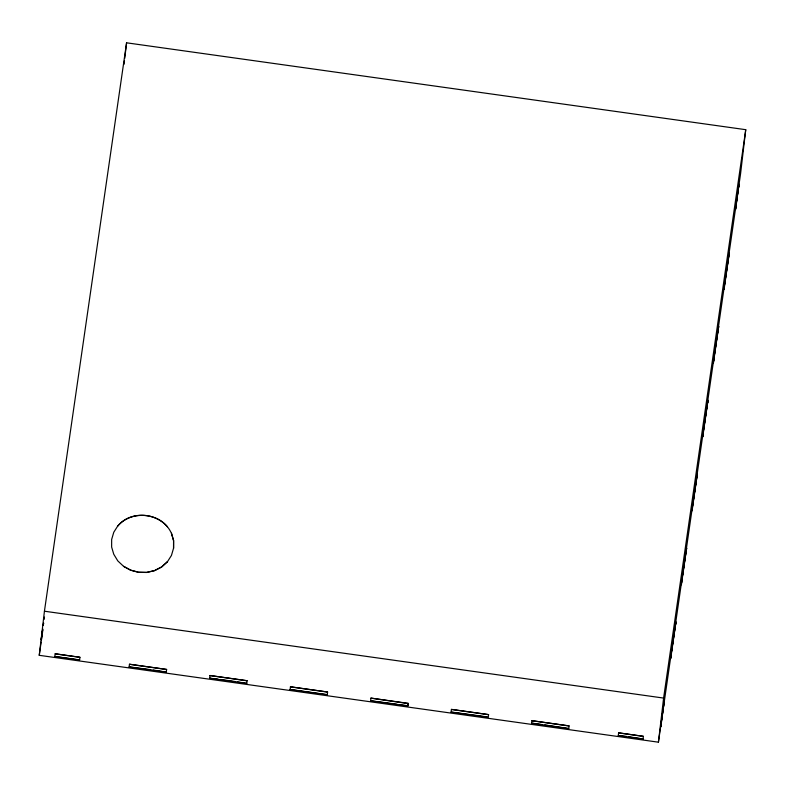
<?xml version="1.0" encoding="UTF-8"?>
<svg xmlns="http://www.w3.org/2000/svg" width="785" height="785" viewBox="0 0 785 785"><rect width="100%" height="100%" fill="white"/><g stroke="black" fill="none" stroke-linecap="round" stroke-linejoin="round"><path stroke-width="1.18" d="M173.573 540.728L173.563 548.234L173.583 540.63L171.483 533.349L173.583 540.63M39.25 655.318L44.431 611.211L126.581 42.812L745.75 129.682L740.569 173.789L658.419 742.188L39.25 655.318L41.173 641.993M41.301 639.029L42.704 629.02M41.546 639.068L41.487 637.391M124.059 64.282L124.481 60.7M124.766 58.316L126.581 42.812M54.842 656.495L55.166 653.807L79.933 657.28L79.609 659.969L54.842 656.495L79.609 659.969M167.411 526.764C155.469 512.301 130.32 511.153 117.848 525.921C132.047 508.847 162.623 512.997 171.473 533.447M123.569 566.328L130.634 570.116L138.513 572.216L146.658 572.373L154.537 570.577L161.602 566.956L167.372 561.766L161.592 567.055L154.527 570.675L146.648 572.471L138.494 572.314L130.624 570.214L123.569 566.328L117.809 560.912L113.756 554.239L111.637 547.047L111.656 539.452L113.776 532.24L117.858 525.822M129.142 666.916L129.466 664.238L166.616 669.448L166.292 672.127L129.142 666.916L150.74 669.713M209.634 678.211L209.958 675.522L247.108 680.732L246.784 683.421L209.634 678.211L218.053 679.162M290.126 689.505L290.44 686.816L327.59 692.027L327.276 694.715L290.126 689.505L327.276 694.715M370.618 700.789L370.932 698.11L408.082 703.321L407.768 706L370.618 700.789L397.014 704.263M407.768 706L408.082 703.321M451.11 712.083L451.424 709.404L488.574 714.615L488.26 717.294L451.11 712.083L487.092 716.901M531.602 723.378L531.916 720.689L569.066 725.909L568.752 728.588L531.631 723.152M618.286 735.535L618.6 732.856L643.366 736.33L643.052 739.009L618.286 735.535L626.567 736.467M658.419 742.188L663.6 698.071L745.75 129.682M660.862 726.782L664.188 701.554L660.617 726.743L661.147 724.329M664.149 704.047L664.434 701.594M670.724 658.576L675.934 622.014L670.468 658.536L671.008 656.123M675.649 624.467L675.934 622.014M681.4 584.688L686.62 548.126L681.154 584.648L681.684 582.225M686.326 550.579L686.62 548.126M692.076 510.79L697.296 474.228L691.83 510.76L692.37 508.337M697.011 476.691L697.296 474.228M702.761 436.902L707.972 400.34L702.516 436.862L703.046 434.448M707.687 402.793L707.972 400.34M713.437 363.013L718.658 326.452L713.192 362.974L713.732 360.55M718.363 328.905L718.658 326.452M724.123 289.115L729.334 252.564L723.868 289.086L724.408 286.662M729.049 255.017L729.334 252.564M735.623 209.546L738.95 184.318L735.368 209.507L735.908 207.093M738.911 186.81L739.195 184.357M43.214 625.429L43.567 623.035M44.088 619.443L44.431 617.049M41.203 639.854L42.753 629.079M43.273 625.488L43.626 623.094M41.448 639.883L42.086 635.036M42.488 632.7L42.773 630.247M55.166 653.807L79.933 657.28M129.466 664.238L166.616 669.448M166.292 672.127L153.144 670.047M209.958 675.522L247.108 680.732M246.784 683.421L237.227 681.851M290.44 686.816L327.59 692.027M370.932 698.11L408.053 703.546M451.424 709.404L488.574 714.615M531.916 720.689L569.066 725.909M568.752 728.588L544.81 724.997M618.6 732.856L643.366 736.33M643.052 739.009L628.932 736.801M173.573 548.136L171.444 555.446L167.362 561.864M44.431 611.211L663.6 698.071M220.448 679.496L234.833 681.508M399.408 704.596L407.798 705.774M532.829 723.319L542.415 724.663"/></g></svg>
